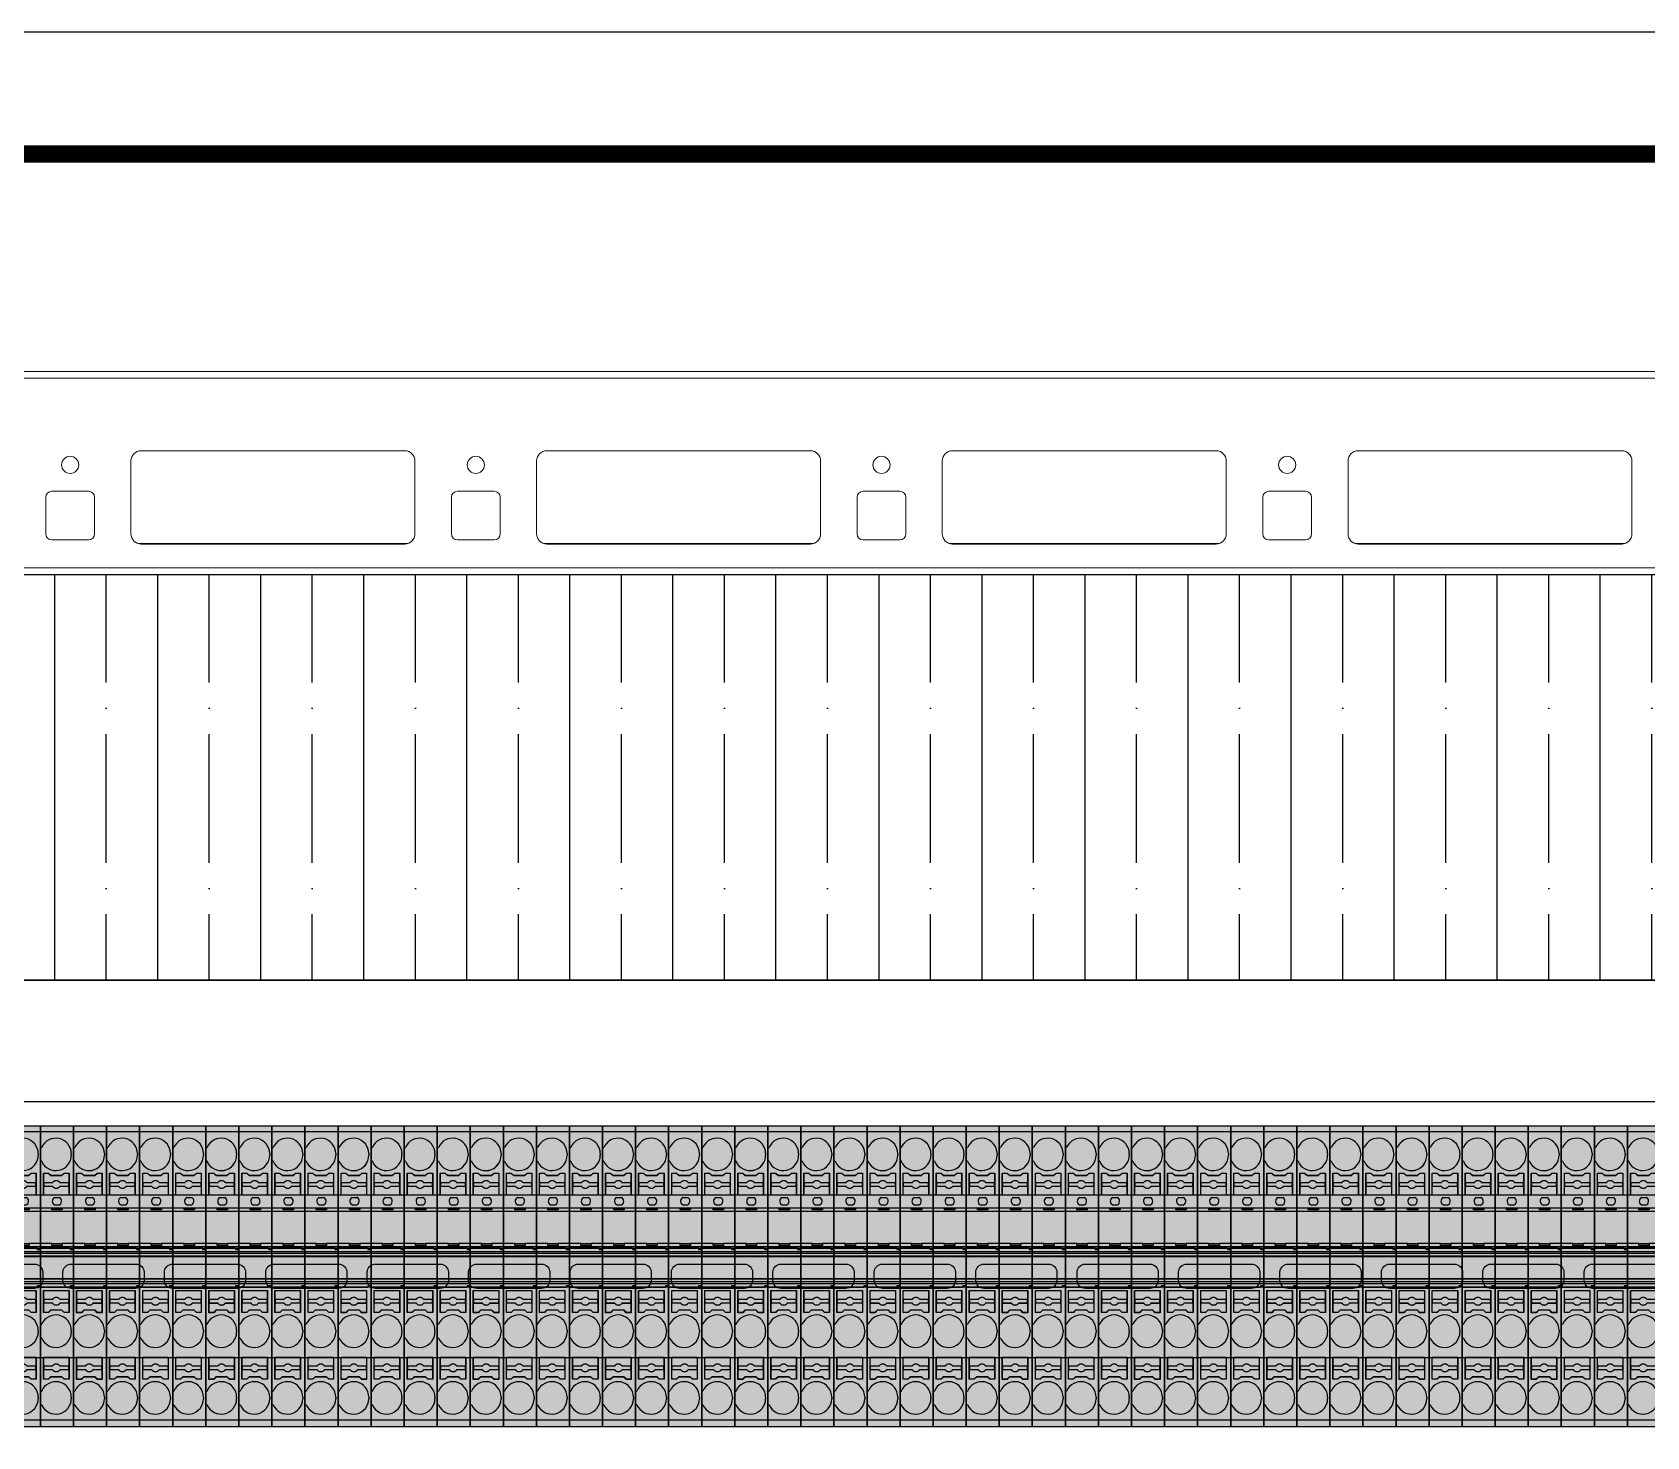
# Model space of a CAD drawing. Header units: millimetres. Extents: x -174 to 283928, y 1291 to 21053.
# Drawn here: x 9452.5 to 9850.5, y 20706.6 to 21052.8 of the extents above; entities that cross this region are included whole.
import ezdxf

# ---------------------------------------------------------------- set-up
doc = ezdxf.new("R2010")
doc.units = ezdxf.units.MM
doc.layers.add('0_Рамка', color=7, linetype='Continuous')
doc.styles.add('СПДС', font='isocpeur.ttf', dxfattribs={"width": 0.8, "height": 2.5})

# ---------------------------------------------------------------- blocks, each defined once
blk = doc.blocks.new('*U214')
at = {"ltscale": 2}
blk.add_lwpolyline([(0, 20), (0, -20), (840, -20), (840, 20), (0, 20)], dxfattribs=at)
for points in [[(115.23, 3), (131.23, 3, -0.414214), (133.23, 1), (133.23, -1, -0.414214), (131.23, -3), (115.23, -3, -0.414214), (113.23, -1), (113.23, 1, -0.414214)], [(140.23, 3), (156.23, 3, -0.414214), (158.23, 1), (158.23, -1, -0.414214), (156.23, -3), (140.23, -3, -0.414214), (138.23, -1), (138.23, 1, -0.414214)], [(165.23, 3), (181.23, 3, -0.414214), (183.23, 1), (183.23, -1, -0.414214), (181.23, -3), (165.23, -3, -0.414214), (163.23, -1), (163.23, 1, -0.414214)], [(190.23, 3), (206.23, 3, -0.414214), (208.23, 1), (208.23, -1, -0.414214), (206.23, -3), (190.23, -3, -0.414214), (188.23, -1), (188.23, 1, -0.414214)], [(215.23, 3), (231.23, 3, -0.414214), (233.23, 1), (233.23, -1, -0.414214), (231.23, -3), (215.23, -3, -0.414214), (213.23, -1), (213.23, 1, -0.414214)], [(240.23, 3), (256.23, 3, -0.414214), (258.23, 1), (258.23, -1, -0.414214), (256.23, -3), (240.23, -3, -0.414214), (238.23, -1), (238.23, 1, -0.414214)], [(265.23, 3), (281.23, 3, -0.414214), (283.23, 1), (283.23, -1, -0.414214), (281.23, -3), (265.23, -3, -0.414214), (263.23, -1), (263.23, 1, -0.414214)], [(290.23, 3), (306.23, 3, -0.414214), (308.23, 1), (308.23, -1, -0.414214), (306.23, -3), (290.23, -3, -0.414214), (288.23, -1), (288.23, 1, -0.414214)], [(315.23, 3), (331.23, 3, -0.414214), (333.23, 1), (333.23, -1, -0.414214), (331.23, -3), (315.23, -3, -0.414214), (313.23, -1), (313.23, 1, -0.414214)], [(340.23, 3), (356.23, 3, -0.414214), (358.23, 1), (358.23, -1, -0.414214), (356.23, -3), (340.23, -3, -0.414214), (338.23, -1), (338.23, 1, -0.414214)], [(365.23, 3), (381.23, 3, -0.414214), (383.23, 1), (383.23, -1, -0.414214), (381.23, -3), (365.23, -3, -0.414214), (363.23, -1), (363.23, 1, -0.414214)], [(390.23, 3), (406.23, 3, -0.414214), (408.23, 1), (408.23, -1, -0.414214), (406.23, -3), (390.23, -3, -0.414214), (388.23, -1), (388.23, 1, -0.414214)], [(415.23, 3), (431.23, 3, -0.414214), (433.23, 1), (433.23, -1, -0.414214), (431.23, -3), (415.23, -3, -0.414214), (413.23, -1), (413.23, 1, -0.414214)], [(440.23, 3), (456.23, 3, -0.414214), (458.23, 1), (458.23, -1, -0.414214), (456.23, -3), (440.23, -3, -0.414214), (438.23, -1), (438.23, 1, -0.414214)], [(465.23, 3), (481.23, 3, -0.414214), (483.23, 1), (483.23, -1, -0.414214), (481.23, -3), (465.23, -3, -0.414214), (463.23, -1), (463.23, 1, -0.414214)], [(490.23, 3), (506.23, 3, -0.414214), (508.23, 1), (508.23, -1, -0.414214), (506.23, -3), (490.23, -3, -0.414214), (488.23, -1), (488.23, 1, -0.414214)], [(515.23, 3), (531.23, 3, -0.414214), (533.23, 1), (533.23, -1, -0.414214), (531.23, -3), (515.23, -3, -0.414214), (513.23, -1), (513.23, 1, -0.414214)]]:
    blk.add_lwpolyline(points, format="xyb", close=True, dxfattribs=at)
blk = doc.blocks.new('*U198')
at = {"color": 0, "linetype": 'Continuous', "lineweight": 15}
for p, q in [((950, 2200), (50, 2200)), ((82.5, 2198.4), (950, 2198.4)), ((265, 2160), (265, 2178)), ((267.28, 2180.49), (332.72, 2180.49)), ((267.5, 2180.5), (332.5, 2180.5)), ((335, 2178), (335, 2160)), ((365, 2160), (365, 2178)), ((367.28, 2180.49), (432.72, 2180.49)), ((367.5, 2180.5), (432.5, 2180.5)), ((435, 2178), (435, 2160)), ((465, 2160), (465, 2178)), ((467.28, 2180.49), (532.72, 2180.49)), ((467.5, 2180.5), (532.5, 2180.5)), ((535, 2178), (535, 2160)), ((565, 2160), (565, 2178)), ((567.28, 2180.49), (632.72, 2180.49)), ((567.5, 2180.5), (632.5, 2180.5)), ((635, 2178), (635, 2160)), ((244, 2160), (244, 2169)), ((245.5, 2170.5), (254.5, 2170.5)), ((256, 2169), (256, 2160)), ((344, 2160), (344, 2169)), ((345.5, 2170.5), (354.5, 2170.5)), ((356, 2169), (356, 2160)), ((444, 2160), (444, 2169)), ((445.5, 2170.5), (454.5, 2170.5)), ((456, 2169), (456, 2160)), ((544, 2160), (544, 2169)), ((545.5, 2170.5), (554.5, 2170.5)), ((556, 2169), (556, 2160)), ((254.5, 2158.5), (245.5, 2158.5)), ((333.2, 2157.6), (266.8, 2157.6)), ((332.5, 2157.5), (267.5, 2157.5)), ((354.5, 2158.5), (345.5, 2158.5)), ((433.2, 2157.6), (366.8, 2157.6)), ((432.5, 2157.5), (367.5, 2157.5)), ((454.5, 2158.5), (445.5, 2158.5)), ((533.2, 2157.6), (466.8, 2157.6)), ((532.5, 2157.5), (467.5, 2157.5)), ((554.5, 2158.5), (545.5, 2158.5)), ((633.2, 2157.6), (566.8, 2157.6)), ((632.5, 2157.5), (567.5, 2157.5)), ((0, 2150), (999.92, 2150)), ((950, 2151.6), (50, 2151.6))]:
    blk.add_line(p, q, dxfattribs=at)
for centre in [(250, 2177), (350, 2177), (450, 2177), (550, 2177)]:
    blk.add_circle(centre, 2.12, dxfattribs=at)
for centre, radius, start, end in [((267.5, 2178), 2.5, 90, 180), ((332.5, 2178), 2.5, 0, 90), ((367.5, 2178), 2.5, 90, 180), ((432.5, 2178), 2.5, 0, 90), ((467.5, 2178), 2.5, 90, 180), ((532.5, 2178), 2.5, 0, 90), ((567.5, 2178), 2.5, 90, 180), ((632.5, 2178), 2.5, 0, 90), ((245.5, 2169), 1.5, 90, 180), ((254.5, 2169), 1.5, 0, 90), ((345.5, 2169), 1.5, 90, 180), ((354.5, 2169), 1.5, 0, 90), ((445.5, 2169), 1.5, 90, 180), ((454.5, 2169), 1.5, 0, 90), ((545.5, 2169), 1.5, 90, 180), ((554.5, 2169), 1.5, 0, 90), ((245.5, 2160), 1.5, 180, 270), ((254.5, 2160), 1.5, 270, 0), ((267.5, 2160), 2.5, 180, 270), ((332.5, 2160), 2.5, 270, 0), ((345.5, 2160), 1.5, 180, 270), ((354.5, 2160), 1.5, 270, 0), ((367.5, 2160), 2.5, 180, 270), ((432.5, 2160), 2.5, 270, 0), ((445.5, 2160), 1.5, 180, 270), ((454.5, 2160), 1.5, 270, 0), ((467.5, 2160), 2.5, 180, 270), ((532.5, 2160), 2.5, 270, 0), ((545.5, 2160), 1.5, 180, 270), ((554.5, 2160), 1.5, 270, 0), ((567.5, 2160), 2.5, 180, 270), ((632.5, 2160), 2.5, 270, 0)]:
    blk.add_arc(centre, radius, start, end, dxfattribs=at)
blk = doc.blocks.new('*U200')
blk.add_wipeout([(0, 30), (900, 30), (900, -70), (0, -70)])
at = {"true_color": 0x2776bb}
h = blk.add_hatch(dxfattribs=at)
h.set_pattern_fill('ANSI35', color=152, scale=4, angle=45)
h.set_pattern_definition([(90, (-6086.77, 1366.27), (-25.4, 0), []), (90, (-6074.07, 1378.97), (-25.4, 0), [31.75, -6.35, 0, -6.35])])
h.paths.add_polyline_path([(900, -70), (900, 30), (0, 30), (0, -70)])
blk.add_lwpolyline([(0, 30), (900, 30), (900, -70), (0, -70), (0, 30)])
blk = doc.blocks.new('VPR-6-GY')
at = {"true_color": 0x939598}
h = blk.add_hatch(color=252, dxfattribs=at)
h.dxf.hatch_style = 1
h.paths.add_polyline_path([(0, 37.11), (0, -37.11), (8.15, -37.11), (8.15, 37.11)])
at = {"color": 0, "linetype": 'Continuous', "lineweight": 25}
for p, q in [((8.15, 35.59), (0, 35.59)), ((0, 35.59), (0, 31.73)), ((8.15, 35.59), (8.15, 16.79)), ((0, 31.73), (0.31, 31.73)), ((0, 28.33), (0, 31.73)), ((0.31, 28.33), (0, 28.33)), ((0, 28.33), (0, 16.79)), ((7.6, 30.23), (7.6, 29.83)), ((0.75, 25.45), (1.96, 25.45)), ((0.75, 19.95), (0.75, 25.45)), ((0.8, 23.13), (0.8, 25.4)), ((0.8, 25.4), (1.93, 25.4)), ((1.93, 25.4), (2.51, 24.83)), ((1.96, 25.45), (2.53, 24.88)), ((2.51, 24.83), (5.29, 24.83)), ((2.53, 24.88), (5.27, 24.88)), ((5.27, 24.88), (5.85, 25.45)), ((5.29, 24.83), (5.87, 25.4)), ((5.85, 25.45), (7.05, 25.45)), ((5.87, 25.4), (7, 25.4)), ((7, 25.4), (7, 23.13)), ((7.05, 25.45), (7.05, 19.95)), ((7.05, 19.95), (0.75, 19.95)), ((0.8, 23.13), (3.03, 23.13)), ((0.8, 23.13), (0.8, 22.13)), ((0.8, 20), (0.8, 22.13)), ((3.03, 22.13), (0.8, 22.13)), ((7, 20), (0.8, 20)), ((4.77, 23.13), (7, 23.13)), ((7, 22.13), (4.77, 22.13)), ((7, 22.13), (7, 23.13)), ((7, 22.13), (7, 20)), ((8.15, 16.79), (0, 16.79)), ((0, 16.79), (0, 16.08)), ((0, 16.08), (8.15, 16.08)), ((0, 16.08), (0, 8.08)), ((2.8, 16.37), (2.8, 16.58)), ((2.8, 16.58), (5.35, 16.58)), ((5.35, 16.37), (2.8, 16.37)), ((3.48, 19.45), (4.67, 19.45)), ((4.5, 17.53), (3.65, 17.53)), ((5.35, 16.58), (5.35, 16.37)), ((8.15, 16.79), (8.15, 16.08)), ((8.15, 16.08), (8.15, 8.08)), ((2.8, 8.08), (0, 8.08)), ((0, 8.08), (0, 7.36)), ((2.8, 7.58), (2.8, 8.08)), ((2.8, 8.08), (5.35, 8.08)), ((8.15, 8.08), (5.35, 8.08)), ((5.35, 8.08), (5.35, 7.58)), ((8.15, 8.08), (8.15, 7.36)), ((0, 7.03), (0, 7.36)), ((0, 7.36), (8.15, 7.36)), ((0, 7.03), (7.35, 7.03)), ((0, 6.83), (0, 6.12)), ((7.35, 6.83), (0, 6.83)), ((0, 6.12), (8.15, 6.12)), ((8.15, 5.6), (0, 5.6)), ((0, 5.6), (0, 4.95)), ((8.15, 4.95), (0, 4.95)), ((0, 4.9), (8.15, 4.9)), ((0, 4.86), (0, -0.61)), ((5.35, 7.58), (2.8, 7.58)), ((7.35, 6.92), (7.35, 7.03)), ((7.35, 6.92), (8.15, 6.92)), ((7.35, 6.92), (7.35, 6.63)), ((8.15, 6.63), (7.35, 6.63)), ((7.35, 6.63), (7.35, 6.61)), ((7.35, 6.61), (8.15, 6.61)), ((8.15, 6.92), (8.15, 7.36)), ((8.15, 6.92), (8.15, 6.63)), ((8.15, 6.63), (8.15, 6.61)), ((8.15, 6.12), (8.15, 6.56)), ((8.15, 4.95), (8.15, 5.6)), ((8.15, 4.86), (8.15, -0.61)), ((8.15, -0.65), (0, -0.65)), ((8.15, -0.7), (0, -0.7)), ((0, -0.7), (0, -1.35)), ((8.15, -1.35), (0, -1.35)), ((8.15, -1.86), (0, -1.86)), ((0, -1.86), (0, -2.57)), ((0, -2.57), (7.35, -2.57)), ((7.35, -2.77), (0, -2.77)), ((0, -2.77), (0, -11.85)), ((0.75, -3.5), (7.05, -3.5)), ((0.75, -8.97), (0.75, -3.5)), ((0.8, -3.55), (7, -3.55)), ((0.8, -5.67), (0.8, -3.55)), ((7, -3.55), (7, -5.67)), ((7.05, -3.5), (7.05, -8.97)), ((8.15, -2.36), (7.35, -2.36)), ((7.35, -2.36), (7.35, -2.38)), ((8.15, -2.38), (7.35, -2.38)), ((7.35, -2.38), (7.35, -2.67)), ((7.35, -2.67), (7.35, -2.77)), ((8.15, -2.67), (7.35, -2.67)), ((8.15, -1.35), (8.15, -0.7)), ((8.15, -2.31), (8.15, -1.86)), ((8.15, -2.36), (8.15, -2.38)), ((8.15, -2.38), (8.15, -2.67)), ((8.15, -2.67), (8.15, -35.39)), ((0.8, -5.67), (3.03, -5.67)), ((0.8, -5.67), (0.8, -6.67)), ((0.8, -8.95), (0.8, -6.67)), ((3.03, -6.67), (0.8, -6.67)), ((4.77, -5.67), (7, -5.67)), ((7, -6.67), (4.77, -6.67)), ((7, -6.67), (7, -5.67)), ((7, -6.67), (7, -8.95)), ((0, -11.85), (0.31, -11.85)), ((0, -15.25), (0, -11.85)), ((1.96, -8.97), (0.75, -8.97)), ((1.93, -8.95), (0.8, -8.95)), ((2.51, -8.37), (1.93, -8.95)), ((2.53, -8.4), (1.96, -8.97)), ((5.29, -8.37), (2.51, -8.37)), ((5.27, -8.4), (2.53, -8.4)), ((5.85, -8.97), (5.27, -8.4)), ((5.87, -8.95), (5.29, -8.37)), ((7.05, -8.97), (5.85, -8.97)), ((7, -8.95), (5.87, -8.95)), ((0.31, -15.25), (0, -15.25)), ((0, -15.25), (0, -28.29)), ((7.6, -13.35), (7.6, -13.75)), ((0.75, -19.94), (7.05, -19.94)), ((0.75, -25.41), (0.75, -19.94)), ((0.8, -19.96), (7, -19.96)), ((0.8, -22.09), (0.8, -19.96)), ((0.8, -22.09), (3.03, -22.09)), ((0.8, -22.09), (0.8, -23.09)), ((0.8, -25.36), (0.8, -23.09)), ((3.03, -23.09), (0.8, -23.09)), ((4.77, -22.09), (7, -22.09)), ((7, -23.09), (4.77, -23.09)), ((7, -19.96), (7, -22.09)), ((7, -23.09), (7, -22.09)), ((7, -23.09), (7, -25.36)), ((7.05, -19.94), (7.05, -25.41)), ((1.96, -25.41), (0.75, -25.41)), ((1.93, -25.36), (0.8, -25.36)), ((2.51, -24.79), (1.93, -25.36)), ((2.53, -24.84), (1.96, -25.41)), ((5.29, -24.79), (2.51, -24.79)), ((5.27, -24.84), (2.53, -24.84)), ((5.85, -25.41), (5.27, -24.84)), ((5.87, -25.36), (5.29, -24.79)), ((7.05, -25.41), (5.85, -25.41)), ((7, -25.36), (5.87, -25.36)), ((0, -28.29), (0.31, -28.29)), ((0, -31.69), (0, -28.29)), ((0.31, -31.69), (0, -31.69)), ((0, -31.69), (0, -35.39)), ((7.6, -29.79), (7.6, -30.19)), ((0, -35.39), (8.15, -35.39))]:
    blk.add_line(p, q, dxfattribs=at)
at = {"color": 0}
blk.add_lwpolyline([(0, 37.11), (8.15, 37.11), (8.15, -37.11), (0, -37.11), (0, 37.11)], dxfattribs=at)
at = {"color": 0, "linetype": 'Continuous', "lineweight": 25}
for centre, radius, start, end in [((3.8, 30.23), 3.8, 360, 156.7504), ((3.8, 29.83), 3.8, 203.2496, 0), ((3.98, 18.53), 1.05, 118.2425, 252.2472), ((4.18, 18.53), 1.05, 287.7528, 61.7575), ((3.8, -13.35), 3.8, 0, 156.7504), ((3.8, -13.75), 3.8, 203.2496, 0), ((3.8, -29.79), 3.8, 0, 156.7504), ((3.8, -30.19), 3.8, 203.2496, 0)]:
    blk.add_arc(centre, radius, start, end, dxfattribs=at)
for points, knots in [([(3.03, 23.13), (3.05, 23.16), (3.09, 23.22), (3.16, 23.3), (3.23, 23.37), (3.31, 23.44), (3.44, 23.52), (3.64, 23.6), (3.9, 23.64), (4.16, 23.6), (4.38, 23.51), (4.55, 23.4), (4.67, 23.27), (4.73, 23.18), (4.77, 23.13)], [0, 0, 0, 0, 0.05059, 0.10036, 0.149868, 0.199678, 0.250348, 0.375096, 0.500096, 0.624845, 0.749845, 0.833611, 0.916124, 1, 1, 1, 1]), ([(3.9, 21.63), (3.86, 21.63), (3.79, 21.63), (3.69, 21.65), (3.59, 21.67), (3.49, 21.71), (3.38, 21.77), (3.25, 21.86), (3.13, 21.98), (3.07, 22.08), (3.03, 22.13)], [0, 0, 0, 0, 0.101079, 0.200519, 0.299435, 0.398956, 0.500193, 0.667557, 0.832416, 1, 1, 1, 1]), ([(4.77, 22.13), (4.75, 22.1), (4.71, 22.04), (4.64, 21.96), (4.57, 21.88), (4.49, 21.82), (4.38, 21.75), (4.24, 21.68), (4.07, 21.63), (3.96, 21.63), (3.9, 21.63)], [0, 0, 0, 0, 0.101079, 0.200519, 0.299435, 0.398956, 0.500193, 0.667557, 0.832416, 1, 1, 1, 1]), ([(0, 6.83), (0, 6.84), (0, 6.87), (0, 6.9), (0, 6.94), (0, 6.98), (0, 7.02), (0, 7.02), (0, 7.03)], [0, 0, 0, 0, 0.1272, 0.249746, 0.3727, 0.501075, 0.749743, 1, 1, 1, 1]), ([(0, 6.12), (0, 6.12), (0, 6.1), (0, 6.03), (0, 5.99), (0, 5.88), (0, 5.82), (0, 5.7), (0, 5.65), (0, 5.6)], [0, 0, 0, 0, 0.25, 0.25, 0.5, 0.5, 0.75, 0.75, 1, 1, 1, 1]), ([(8.15, 5.6), (8.15, 5.65), (8.15, 5.7), (8.15, 5.82), (8.15, 5.88), (8.15, 5.99), (8.15, 6.03), (8.15, 6.1), (8.15, 6.12), (8.15, 6.12)], [0, 0, 0, 0, 0.25, 0.25, 0.5, 0.5, 0.75, 0.75, 1, 1, 1, 1]), ([(0, -1.35), (0, -1.39), (0, -1.45), (0, -1.56), (0, -1.62), (0, -1.73), (0, -1.78), (0, -1.85), (0, -1.86), (0, -1.86)], [0, 0, 0, 0, 0.25, 0.25, 0.5, 0.5, 0.75, 0.75, 1, 1, 1, 1]), ([(0, -2.77), (0, -2.77), (0, -2.77), (0, -2.76), (0, -2.74), (0, -2.71), (0, -2.65), (0, -2.6), (0, -2.57)], [0, 0, 0, 0, 0.1272, 0.249746, 0.3727, 0.501075, 0.749743, 1, 1, 1, 1]), ([(8.15, -1.86), (8.15, -1.86), (8.15, -1.85), (8.15, -1.78), (8.15, -1.73), (8.15, -1.62), (8.15, -1.56), (8.15, -1.45), (8.15, -1.39), (8.15, -1.35)], [0, 0, 0, 0, 0.25, 0.25, 0.5, 0.5, 0.75, 0.75, 1, 1, 1, 1]), ([(3.03, -5.67), (3.05, -5.64), (3.09, -5.58), (3.16, -5.5), (3.23, -5.43), (3.31, -5.36), (3.42, -5.29), (3.56, -5.23), (3.73, -5.18), (3.84, -5.18), (3.9, -5.17)], [0, 0, 0, 0, 0.101079, 0.200519, 0.299435, 0.398956, 0.500193, 0.667557, 0.832416, 1, 1, 1, 1]), ([(4.77, -6.67), (4.75, -6.7), (4.71, -6.76), (4.64, -6.84), (4.57, -6.92), (4.49, -6.98), (4.36, -7.07), (4.16, -7.15), (3.9, -7.18), (3.64, -7.15), (3.42, -7.06), (3.25, -6.94), (3.13, -6.82), (3.07, -6.72), (3.03, -6.67)], [0, 0, 0, 0, 0.05059, 0.10036, 0.149868, 0.199678, 0.250348, 0.375096, 0.500096, 0.624845, 0.749845, 0.833611, 0.916124, 1, 1, 1, 1]), ([(3.9, -5.17), (3.94, -5.18), (4.01, -5.18), (4.11, -5.19), (4.21, -5.22), (4.31, -5.26), (4.42, -5.32), (4.55, -5.4), (4.67, -5.53), (4.73, -5.62), (4.77, -5.67)], [0, 0, 0, 0, 0.101079, 0.200519, 0.299435, 0.398956, 0.500193, 0.667557, 0.832416, 1, 1, 1, 1]), ([(3.03, -22.09), (3.05, -22.06), (3.09, -22), (3.16, -21.92), (3.23, -21.84), (3.31, -21.78), (3.42, -21.71), (3.56, -21.64), (3.73, -21.6), (3.84, -21.59), (3.9, -21.59)], [0, 0, 0, 0, 0.101079, 0.200519, 0.299435, 0.398956, 0.500193, 0.667557, 0.832416, 1, 1, 1, 1]), ([(4.77, -23.09), (4.75, -23.12), (4.71, -23.18), (4.64, -23.26), (4.57, -23.33), (4.49, -23.4), (4.36, -23.48), (4.16, -23.57), (3.9, -23.6), (3.64, -23.57), (3.42, -23.48), (3.25, -23.36), (3.13, -23.24), (3.07, -23.14), (3.03, -23.09)], [0, 0, 0, 0, 0.05059, 0.10036, 0.149868, 0.199678, 0.250348, 0.375096, 0.500096, 0.624845, 0.749845, 0.833611, 0.916124, 1, 1, 1, 1]), ([(3.9, -21.59), (3.94, -21.59), (4.01, -21.59), (4.11, -21.61), (4.21, -21.64), (4.31, -21.67), (4.42, -21.73), (4.55, -21.82), (4.67, -21.94), (4.73, -22.04), (4.77, -22.09)], [0, 0, 0, 0, 0.101079, 0.200519, 0.299435, 0.398956, 0.500193, 0.667557, 0.832416, 1, 1, 1, 1])]:
    blk.add_open_spline(points, degree=3, knots=knots, dxfattribs=at)
blk = doc.blocks.new('VPR-6-BU')
at = {"true_color": 0x2776bb}
h = blk.add_hatch(color=152, dxfattribs=at)
h.dxf.hatch_style = 1
h.paths.add_polyline_path([(0, 37.11), (0, -37.11), (8.15, -37.11), (8.15, 37.11)])
at = {"color": 0, "linetype": 'Continuous', "lineweight": 25}
for p, q in [((8.15, 35.59), (0, 35.59)), ((8.15, 35.59), (8.15, 16.79)), ((0, 31.73), (0.31, 31.73)), ((0.31, 28.33), (0, 28.33)), ((7.6, 30.23), (7.6, 29.83)), ((0.75, 25.45), (1.96, 25.45)), ((0.75, 19.95), (0.75, 25.45)), ((0.8, 23.13), (0.8, 25.4)), ((0.8, 25.4), (1.93, 25.4)), ((1.93, 25.4), (2.51, 24.83)), ((1.96, 25.45), (2.53, 24.88)), ((2.51, 24.83), (5.29, 24.83)), ((2.53, 24.88), (5.27, 24.88)), ((5.27, 24.88), (5.85, 25.45)), ((5.29, 24.83), (5.87, 25.4)), ((5.85, 25.45), (7.05, 25.45)), ((5.87, 25.4), (7, 25.4)), ((7, 25.4), (7, 23.13)), ((7.05, 25.45), (7.05, 19.95)), ((7.05, 19.95), (0.75, 19.95)), ((0.8, 23.13), (3.03, 23.13)), ((0.8, 23.13), (0.8, 22.13)), ((0.8, 20), (0.8, 22.13)), ((3.03, 22.13), (0.8, 22.13)), ((7, 20), (0.8, 20)), ((4.77, 23.13), (7, 23.13)), ((7, 22.13), (4.77, 22.13)), ((7, 22.13), (7, 23.13)), ((7, 22.13), (7, 20)), ((8.15, 16.79), (0, 16.79)), ((0, 16.08), (8.15, 16.08)), ((2.8, 16.37), (2.8, 16.58)), ((2.8, 16.58), (5.35, 16.58)), ((5.35, 16.37), (2.8, 16.37)), ((3.48, 19.45), (4.67, 19.45)), ((4.5, 17.53), (3.65, 17.53)), ((5.35, 16.58), (5.35, 16.37)), ((8.15, 16.79), (8.15, 16.08)), ((8.15, 16.08), (8.15, 8.08)), ((2.8, 8.08), (0, 8.08)), ((2.8, 7.58), (2.8, 8.08)), ((2.8, 8.08), (5.35, 8.08)), ((8.15, 8.08), (5.35, 8.08)), ((5.35, 8.08), (5.35, 7.58)), ((8.15, 8.08), (8.15, 7.36)), ((0, 7.36), (8.15, 7.36)), ((0, 7.03), (7.35, 7.03)), ((7.35, 6.83), (0, 6.83)), ((0, 6.12), (8.15, 6.12)), ((8.15, 5.6), (0, 5.6)), ((8.15, 4.95), (0, 4.95)), ((0, 4.9), (8.15, 4.9)), ((5.35, 7.58), (2.8, 7.58)), ((7.35, 6.92), (7.35, 7.03)), ((7.35, 6.92), (8.15, 6.92)), ((7.35, 6.92), (7.35, 6.63)), ((8.15, 6.63), (7.35, 6.63)), ((7.35, 6.63), (7.35, 6.61)), ((7.35, 6.61), (8.15, 6.61)), ((8.15, 6.92), (8.15, 7.36)), ((8.15, 6.92), (8.15, 6.63)), ((8.15, 6.63), (8.15, 6.61)), ((8.15, 6.12), (8.15, 6.56)), ((8.15, 4.95), (8.15, 5.6)), ((8.15, 4.86), (8.15, -0.61)), ((8.15, -0.65), (0, -0.65)), ((8.15, -0.7), (0, -0.7)), ((8.15, -1.35), (0, -1.35)), ((8.15, -1.86), (0, -1.86)), ((0, -2.57), (7.35, -2.57)), ((7.35, -2.77), (0, -2.77)), ((0.75, -3.5), (7.05, -3.5)), ((0.75, -8.97), (0.75, -3.5)), ((0.8, -3.55), (7, -3.55)), ((0.8, -5.67), (0.8, -3.55)), ((7, -3.55), (7, -5.67)), ((7.05, -3.5), (7.05, -8.97)), ((8.15, -2.36), (7.35, -2.36)), ((7.35, -2.36), (7.35, -2.38)), ((8.15, -2.38), (7.35, -2.38)), ((7.35, -2.38), (7.35, -2.67)), ((7.35, -2.67), (7.35, -2.77)), ((8.15, -2.67), (7.35, -2.67)), ((8.15, -1.35), (8.15, -0.7)), ((8.15, -2.31), (8.15, -1.86)), ((8.15, -2.36), (8.15, -2.38)), ((8.15, -2.38), (8.15, -2.67)), ((8.15, -2.67), (8.15, -35.39)), ((0.8, -5.67), (3.03, -5.67)), ((0.8, -5.67), (0.8, -6.67)), ((0.8, -8.95), (0.8, -6.67)), ((3.03, -6.67), (0.8, -6.67)), ((4.77, -5.67), (7, -5.67)), ((7, -6.67), (4.77, -6.67)), ((7, -6.67), (7, -5.67)), ((7, -6.67), (7, -8.95)), ((0, -11.85), (0.31, -11.85)), ((1.96, -8.97), (0.75, -8.97)), ((1.93, -8.95), (0.8, -8.95)), ((2.51, -8.37), (1.93, -8.95)), ((2.53, -8.4), (1.96, -8.97)), ((5.29, -8.37), (2.51, -8.37)), ((5.27, -8.4), (2.53, -8.4)), ((5.85, -8.97), (5.27, -8.4)), ((5.87, -8.95), (5.29, -8.37)), ((7.05, -8.97), (5.85, -8.97)), ((7, -8.95), (5.87, -8.95)), ((0.31, -15.25), (0, -15.25)), ((7.6, -13.35), (7.6, -13.75)), ((0.75, -19.94), (7.05, -19.94)), ((0.75, -25.41), (0.75, -19.94)), ((0.8, -19.96), (7, -19.96)), ((0.8, -22.09), (0.8, -19.96)), ((0.8, -22.09), (3.03, -22.09)), ((0.8, -22.09), (0.8, -23.09)), ((0.8, -25.36), (0.8, -23.09)), ((3.03, -23.09), (0.8, -23.09)), ((4.77, -22.09), (7, -22.09)), ((7, -23.09), (4.77, -23.09)), ((7, -19.96), (7, -22.09)), ((7, -23.09), (7, -22.09)), ((7, -23.09), (7, -25.36)), ((7.05, -19.94), (7.05, -25.41)), ((1.96, -25.41), (0.75, -25.41)), ((1.93, -25.36), (0.8, -25.36)), ((2.51, -24.79), (1.93, -25.36)), ((2.53, -24.84), (1.96, -25.41)), ((5.29, -24.79), (2.51, -24.79)), ((5.27, -24.84), (2.53, -24.84)), ((5.85, -25.41), (5.27, -24.84)), ((5.87, -25.36), (5.29, -24.79)), ((7.05, -25.41), (5.85, -25.41)), ((7, -25.36), (5.87, -25.36)), ((0, -28.29), (0.31, -28.29)), ((0.31, -31.69), (0, -31.69)), ((7.6, -29.79), (7.6, -30.19)), ((0, -35.39), (8.15, -35.39))]:
    blk.add_line(p, q, dxfattribs=at)
at = {"color": 0}
blk.add_lwpolyline([(0, 37.11), (8.15, 37.11), (8.15, -37.11), (0, -37.11), (0, 37.11)], dxfattribs=at)
at = {"color": 0, "linetype": 'Continuous', "lineweight": 25}
for centre, radius, start, end in [((3.8, 30.23), 3.8, 360, 156.7504), ((3.8, 29.83), 3.8, 203.2496, 0), ((3.97, 18.53), 1.05, 118.2425, 252.2472), ((4.17, 18.53), 1.05, 287.7528, 61.7575), ((3.8, -13.35), 3.8, 0, 156.7504), ((3.8, -13.75), 3.8, 203.2496, 0), ((3.8, -29.79), 3.8, 0, 156.7504), ((3.8, -30.19), 3.8, 203.2496, 0)]:
    blk.add_arc(centre, radius, start, end, dxfattribs=at)
for points, knots in [([(3.03, 23.13), (3.05, 23.16), (3.09, 23.22), (3.16, 23.3), (3.23, 23.37), (3.31, 23.44), (3.44, 23.52), (3.64, 23.6), (3.9, 23.64), (4.16, 23.6), (4.38, 23.51), (4.55, 23.4), (4.67, 23.27), (4.73, 23.18), (4.77, 23.13)], [0, 0, 0, 0, 0.05059, 0.10036, 0.149868, 0.199678, 0.250348, 0.375096, 0.500096, 0.624845, 0.749845, 0.833611, 0.916124, 1, 1, 1, 1]), ([(3.9, 21.63), (3.86, 21.63), (3.79, 21.63), (3.69, 21.65), (3.59, 21.67), (3.49, 21.71), (3.38, 21.77), (3.25, 21.86), (3.13, 21.98), (3.07, 22.08), (3.03, 22.13)], [0, 0, 0, 0, 0.101079, 0.200519, 0.299435, 0.398956, 0.500193, 0.667557, 0.832416, 1, 1, 1, 1]), ([(4.77, 22.13), (4.75, 22.1), (4.71, 22.04), (4.64, 21.96), (4.57, 21.88), (4.49, 21.82), (4.38, 21.75), (4.24, 21.68), (4.07, 21.63), (3.96, 21.63), (3.9, 21.63)], [0, 0, 0, 0, 0.101079, 0.200519, 0.299435, 0.398956, 0.500193, 0.667557, 0.832416, 1, 1, 1, 1]), ([(8.15, 5.6), (8.15, 5.65), (8.15, 5.7), (8.15, 5.82), (8.15, 5.88), (8.15, 5.99), (8.15, 6.03), (8.15, 6.1), (8.15, 6.12), (8.15, 6.12)], [0, 0, 0, 0, 0.25, 0.25, 0.5, 0.5, 0.75, 0.75, 1, 1, 1, 1]), ([(8.15, -1.86), (8.15, -1.86), (8.15, -1.85), (8.15, -1.78), (8.15, -1.73), (8.15, -1.62), (8.15, -1.56), (8.15, -1.45), (8.15, -1.39), (8.15, -1.35)], [0, 0, 0, 0, 0.25, 0.25, 0.5, 0.5, 0.75, 0.75, 1, 1, 1, 1]), ([(3.03, -5.67), (3.05, -5.64), (3.09, -5.58), (3.16, -5.5), (3.23, -5.43), (3.31, -5.36), (3.42, -5.29), (3.56, -5.23), (3.73, -5.18), (3.84, -5.18), (3.9, -5.17)], [0, 0, 0, 0, 0.101079, 0.200519, 0.299435, 0.398956, 0.500193, 0.667557, 0.832416, 1, 1, 1, 1]), ([(4.77, -6.67), (4.75, -6.7), (4.71, -6.76), (4.64, -6.84), (4.57, -6.92), (4.49, -6.98), (4.36, -7.07), (4.16, -7.15), (3.9, -7.18), (3.64, -7.15), (3.42, -7.06), (3.25, -6.94), (3.13, -6.82), (3.07, -6.72), (3.03, -6.67)], [0, 0, 0, 0, 0.05059, 0.10036, 0.149868, 0.199678, 0.250348, 0.375096, 0.500096, 0.624845, 0.749845, 0.833611, 0.916124, 1, 1, 1, 1]), ([(3.9, -5.17), (3.94, -5.18), (4.01, -5.18), (4.11, -5.19), (4.21, -5.22), (4.31, -5.26), (4.42, -5.32), (4.55, -5.4), (4.67, -5.53), (4.73, -5.62), (4.77, -5.67)], [0, 0, 0, 0, 0.101079, 0.200519, 0.299435, 0.398956, 0.500193, 0.667557, 0.832416, 1, 1, 1, 1]), ([(3.03, -22.09), (3.05, -22.06), (3.09, -22), (3.16, -21.92), (3.23, -21.84), (3.31, -21.78), (3.42, -21.71), (3.56, -21.64), (3.73, -21.6), (3.84, -21.59), (3.9, -21.59)], [0, 0, 0, 0, 0.101079, 0.200519, 0.299435, 0.398956, 0.500193, 0.667557, 0.832416, 1, 1, 1, 1]), ([(4.77, -23.09), (4.75, -23.12), (4.71, -23.18), (4.64, -23.26), (4.57, -23.33), (4.49, -23.4), (4.36, -23.48), (4.16, -23.57), (3.9, -23.6), (3.64, -23.57), (3.42, -23.48), (3.25, -23.36), (3.13, -23.24), (3.07, -23.14), (3.03, -23.09)], [0, 0, 0, 0, 0.05059, 0.10036, 0.149868, 0.199678, 0.250348, 0.375096, 0.500096, 0.624845, 0.749845, 0.833611, 0.916124, 1, 1, 1, 1]), ([(3.9, -21.59), (3.94, -21.59), (4.01, -21.59), (4.11, -21.61), (4.21, -21.64), (4.31, -21.67), (4.42, -21.73), (4.55, -21.82), (4.67, -21.94), (4.73, -22.04), (4.77, -22.09)], [0, 0, 0, 0, 0.101079, 0.200519, 0.299435, 0.398956, 0.500193, 0.667557, 0.832416, 1, 1, 1, 1])]:
    blk.add_open_spline(points, degree=3, knots=knots, dxfattribs=at)
blk = doc.blocks.new('жз')
at = {"true_color": 0x939598}
h = blk.add_hatch(color=252, dxfattribs=at)
h.dxf.hatch_style = 1
h.set_gradient(color1=(19, 103, 52), color2=(255, 255, 0))
h.paths.add_polyline_path([(0, 0), (0, -74.22), (8.15, -74.22), (8.15, 0)])
at = {"color": 0, "linetype": 'Continuous', "lineweight": 25}
for p, q in [((8.15, -1.52), (0, -1.52)), ((0, -1.52), (0, -5.39)), ((8.15, -1.52), (8.15, -20.32)), ((0, -5.39), (0.31, -5.39)), ((0, -8.79), (0, -5.39)), ((7.6, -6.89), (7.6, -7.29)), ((0.31, -8.79), (0, -8.79)), ((0, -8.79), (0, -20.32)), ((0.75, -11.66), (1.96, -11.66)), ((0.75, -17.16), (0.75, -11.66)), ((0.8, -13.99), (0.8, -11.71)), ((0.8, -11.71), (1.93, -11.71)), ((1.93, -11.71), (2.51, -12.29)), ((1.96, -11.66), (2.53, -12.24)), ((5.27, -12.24), (5.85, -11.66)), ((5.29, -12.29), (5.87, -11.71)), ((5.85, -11.66), (7.05, -11.66)), ((5.87, -11.71), (7, -11.71)), ((7, -11.71), (7, -13.99)), ((7.05, -11.66), (7.05, -17.16)), ((0.8, -13.99), (3.03, -13.99)), ((0.8, -13.99), (0.8, -14.99)), ((0.8, -17.11), (0.8, -14.99)), ((3.03, -14.99), (0.8, -14.99)), ((2.51, -12.29), (5.29, -12.29)), ((2.53, -12.24), (5.27, -12.24)), ((4.77, -13.99), (7, -13.99)), ((7, -14.99), (4.77, -14.99)), ((7, -14.99), (7, -13.99)), ((7, -14.99), (7, -17.11)), ((7.05, -17.16), (0.75, -17.16)), ((7, -17.11), (0.8, -17.11)), ((3.48, -17.66), (4.67, -17.66)), ((4.5, -19.59), (3.65, -19.59)), ((8.15, -20.32), (0, -20.32)), ((0, -20.32), (0, -21.04)), ((0, -21.04), (8.15, -21.04)), ((0, -21.04), (0, -29.04)), ((2.8, -20.74), (2.8, -20.54)), ((2.8, -20.54), (5.35, -20.54)), ((5.35, -20.74), (2.8, -20.74)), ((5.35, -20.54), (5.35, -20.74)), ((8.15, -20.32), (8.15, -21.04)), ((8.15, -21.04), (8.15, -29.04)), ((2.8, -29.04), (0, -29.04)), ((0, -29.04), (0, -29.75)), ((0, -30.09), (0, -29.75)), ((0, -29.75), (8.15, -29.75)), ((0, -30.09), (7.35, -30.09)), ((0, -30.29), (0, -31)), ((7.35, -30.29), (0, -30.29)), ((0, -31), (8.15, -31)), ((8.15, -31.51), (0, -31.51)), ((0, -31.51), (0, -32.16)), ((2.8, -29.54), (2.8, -29.04)), ((2.8, -29.04), (5.35, -29.04)), ((5.35, -29.54), (2.8, -29.54)), ((8.15, -29.04), (5.35, -29.04)), ((5.35, -29.04), (5.35, -29.54)), ((7.35, -30.19), (7.35, -30.09)), ((7.35, -30.19), (8.15, -30.19)), ((7.35, -30.19), (7.35, -30.48)), ((8.15, -30.48), (7.35, -30.48)), ((7.35, -30.48), (7.35, -30.5)), ((7.35, -30.5), (8.15, -30.5)), ((8.15, -29.04), (8.15, -29.75)), ((8.15, -30.19), (8.15, -29.75)), ((8.15, -30.19), (8.15, -30.48)), ((8.15, -30.48), (8.15, -30.5)), ((8.15, -31), (8.15, -30.55)), ((8.15, -32.16), (8.15, -31.51)), ((8.15, -32.16), (0, -32.16)), ((0, -32.21), (8.15, -32.21)), ((0, -32.25), (0, -37.72)), ((8.15, -32.25), (8.15, -37.72)), ((8.15, -37.76), (0, -37.76)), ((8.15, -37.81), (0, -37.81)), ((0, -37.81), (0, -38.46)), ((8.15, -38.46), (0, -38.46)), ((8.15, -38.98), (0, -38.98)), ((0, -38.98), (0, -39.69)), ((0, -39.69), (7.35, -39.69)), ((8.15, -39.47), (7.35, -39.47)), ((7.35, -39.47), (7.35, -39.49)), ((8.15, -39.49), (7.35, -39.49)), ((7.35, -39.49), (7.35, -39.78)), ((7.35, -39.78), (7.35, -39.89)), ((8.15, -39.78), (7.35, -39.78)), ((8.15, -38.46), (8.15, -37.81)), ((8.15, -39.42), (8.15, -38.98)), ((8.15, -39.47), (8.15, -39.49)), ((8.15, -39.49), (8.15, -39.78)), ((8.15, -39.78), (8.15, -72.5)), ((7.35, -39.89), (0, -39.89)), ((0, -39.89), (0, -48.96)), ((0.75, -40.61), (7.05, -40.61)), ((0.75, -46.09), (0.75, -40.61)), ((0.8, -40.66), (7, -40.66)), ((0.8, -42.79), (0.8, -40.66)), ((0.8, -42.79), (3.03, -42.79)), ((0.8, -42.79), (0.8, -43.79)), ((4.77, -42.79), (7, -42.79)), ((7, -40.66), (7, -42.79)), ((7, -43.79), (7, -42.79)), ((7.05, -40.61), (7.05, -46.09)), ((1.96, -46.09), (0.75, -46.09)), ((0.8, -46.06), (0.8, -43.79)), ((3.03, -43.79), (0.8, -43.79)), ((1.93, -46.06), (0.8, -46.06)), ((2.51, -45.49), (1.93, -46.06)), ((2.53, -45.51), (1.96, -46.09)), ((5.29, -45.49), (2.51, -45.49)), ((5.27, -45.51), (2.53, -45.51)), ((7, -43.79), (4.77, -43.79)), ((5.85, -46.09), (5.27, -45.51)), ((5.87, -46.06), (5.29, -45.49)), ((7.05, -46.09), (5.85, -46.09)), ((7, -46.06), (5.87, -46.06)), ((7, -43.79), (7, -46.06)), ((0, -48.96), (0.31, -48.96)), ((0, -52.36), (0, -48.96)), ((7.6, -50.46), (7.6, -50.86)), ((0.31, -52.36), (0, -52.36)), ((0, -52.36), (0, -65.4)), ((0.75, -57.05), (7.05, -57.05)), ((0.75, -62.53), (0.75, -57.05)), ((0.8, -57.08), (7, -57.08)), ((0.8, -59.2), (0.8, -57.08)), ((0.8, -59.2), (3.03, -59.2)), ((0.8, -59.2), (0.8, -60.2)), ((4.77, -59.2), (7, -59.2)), ((7, -57.08), (7, -59.2)), ((7, -60.2), (7, -59.2)), ((7.05, -57.05), (7.05, -62.53)), ((1.96, -62.53), (0.75, -62.53)), ((0.8, -62.48), (0.8, -60.2)), ((3.03, -60.2), (0.8, -60.2)), ((1.93, -62.48), (0.8, -62.48)), ((2.51, -61.9), (1.93, -62.48)), ((2.53, -61.95), (1.96, -62.53)), ((5.29, -61.9), (2.51, -61.9)), ((5.27, -61.95), (2.53, -61.95)), ((7, -60.2), (4.77, -60.2)), ((5.85, -62.53), (5.27, -61.95)), ((5.87, -62.48), (5.29, -61.9)), ((7.05, -62.53), (5.85, -62.53)), ((7, -62.48), (5.87, -62.48)), ((7, -60.2), (7, -62.48)), ((0, -65.4), (0.31, -65.4)), ((0, -68.8), (0, -65.4)), ((7.6, -66.9), (7.6, -67.3)), ((0.31, -68.8), (0, -68.8)), ((0, -68.8), (0, -72.5)), ((0, -72.5), (8.15, -72.5))]:
    blk.add_line(p, q, dxfattribs=at)
at = {"color": 0}
blk.add_lwpolyline([(0, 0), (8.15, 0), (8.15, -74.22), (0, -74.22), (0, 0)], dxfattribs=at)
at = {"color": 0, "linetype": 'Continuous', "lineweight": 25}
for centre, radius, start, end in [((3.8, -6.89), 3.8, 360, 156.7504), ((3.8, -7.29), 3.8, 203.2496, 0), ((3.98, -18.59), 1.05, 118.2425, 252.2472), ((4.18, -18.59), 1.05, 287.7528, 61.7575), ((3.8, -50.46), 3.8, 0, 156.7504), ((3.8, -50.86), 3.8, 203.2496, 0), ((3.8, -66.9), 3.8, 0, 156.7504), ((3.8, -67.3), 3.8, 203.2496, 0)]:
    blk.add_arc(centre, radius, start, end, dxfattribs=at)
for points, knots in [([(3.03, -13.99), (3.05, -13.96), (3.09, -13.9), (3.16, -13.81), (3.23, -13.74), (3.31, -13.68), (3.44, -13.59), (3.64, -13.51), (3.9, -13.47), (4.16, -13.51), (4.38, -13.6), (4.55, -13.72), (4.67, -13.84), (4.73, -13.94), (4.77, -13.99)], [0, 0, 0, 0, 0.05059, 0.10036, 0.149868, 0.199678, 0.250348, 0.375096, 0.500096, 0.624845, 0.749845, 0.833611, 0.916124, 1, 1, 1, 1]), ([(3.9, -15.49), (3.86, -15.48), (3.79, -15.48), (3.69, -15.47), (3.59, -15.44), (3.49, -15.4), (3.38, -15.34), (3.25, -15.26), (3.13, -15.13), (3.07, -15.03), (3.03, -14.99)], [0, 0, 0, 0, 0.101079, 0.200519, 0.299435, 0.398956, 0.500193, 0.667557, 0.832416, 1, 1, 1, 1]), ([(4.77, -14.99), (4.75, -15.02), (4.71, -15.08), (4.64, -15.16), (4.57, -15.23), (4.49, -15.3), (4.38, -15.37), (4.24, -15.43), (4.07, -15.48), (3.96, -15.48), (3.9, -15.49)], [0, 0, 0, 0, 0.101079, 0.200519, 0.299435, 0.398956, 0.500193, 0.667557, 0.832416, 1, 1, 1, 1]), ([(0, -30.29), (0, -30.27), (0, -30.25), (0, -30.21), (0, -30.17), (0, -30.13), (0, -30.09), (0, -30.09), (0, -30.09)], [0, 0, 0, 0, 0.1272, 0.249746, 0.3727, 0.501075, 0.749743, 1, 1, 1, 1]), ([(0, -31), (0, -31), (0, -31.01), (0, -31.08), (0, -31.13), (0, -31.23), (0, -31.3), (0, -31.41), (0, -31.47), (0, -31.51)], [0, 0, 0, 0, 0.25, 0.25, 0.5, 0.5, 0.75, 0.75, 1, 1, 1, 1]), ([(8.15, -31.51), (8.15, -31.47), (8.15, -31.41), (8.15, -31.3), (8.15, -31.23), (8.15, -31.13), (8.15, -31.08), (8.15, -31.01), (8.15, -31), (8.15, -31)], [0, 0, 0, 0, 0.25, 0.25, 0.5, 0.5, 0.75, 0.75, 1, 1, 1, 1]), ([(0, -38.46), (0, -38.51), (0, -38.56), (0, -38.68), (0, -38.74), (0, -38.85), (0, -38.89), (0, -38.96), (0, -38.98), (0, -38.98)], [0, 0, 0, 0, 0.25, 0.25, 0.5, 0.5, 0.75, 0.75, 1, 1, 1, 1]), ([(0, -39.89), (0, -39.88), (0, -39.88), (0, -39.87), (0, -39.85), (0, -39.82), (0, -39.76), (0, -39.71), (0, -39.69)], [0, 0, 0, 0, 0.1272, 0.249746, 0.3727, 0.501075, 0.749743, 1, 1, 1, 1]), ([(8.15, -38.98), (8.15, -38.98), (8.15, -38.96), (8.15, -38.89), (8.15, -38.85), (8.15, -38.74), (8.15, -38.68), (8.15, -38.56), (8.15, -38.51), (8.15, -38.46)], [0, 0, 0, 0, 0.25, 0.25, 0.5, 0.5, 0.75, 0.75, 1, 1, 1, 1]), ([(3.03, -42.79), (3.05, -42.76), (3.09, -42.7), (3.16, -42.61), (3.23, -42.54), (3.31, -42.48), (3.42, -42.41), (3.56, -42.34), (3.73, -42.29), (3.84, -42.29), (3.9, -42.29)], [0, 0, 0, 0, 0.101079, 0.200519, 0.299435, 0.398956, 0.500193, 0.667557, 0.832416, 1, 1, 1, 1]), ([(3.9, -42.29), (3.94, -42.29), (4.01, -42.29), (4.11, -42.31), (4.21, -42.33), (4.31, -42.37), (4.42, -42.43), (4.55, -42.52), (4.67, -42.64), (4.73, -42.74), (4.77, -42.79)], [0, 0, 0, 0, 0.101079, 0.200519, 0.299435, 0.398956, 0.500193, 0.667557, 0.832416, 1, 1, 1, 1]), ([(4.77, -43.79), (4.75, -43.82), (4.71, -43.88), (4.64, -43.96), (4.57, -44.03), (4.49, -44.1), (4.36, -44.18), (4.16, -44.26), (3.9, -44.3), (3.64, -44.26), (3.42, -44.17), (3.25, -44.06), (3.13, -43.93), (3.07, -43.83), (3.03, -43.79)], [0, 0, 0, 0, 0.05059, 0.10036, 0.149868, 0.199678, 0.250348, 0.375096, 0.500096, 0.624845, 0.749845, 0.833611, 0.916124, 1, 1, 1, 1]), ([(3.03, -59.2), (3.05, -59.17), (3.09, -59.11), (3.16, -59.03), (3.23, -58.96), (3.31, -58.89), (3.42, -58.82), (3.56, -58.76), (3.73, -58.71), (3.84, -58.7), (3.9, -58.7)], [0, 0, 0, 0, 0.101079, 0.200519, 0.299435, 0.398956, 0.500193, 0.667557, 0.832416, 1, 1, 1, 1]), ([(3.9, -58.7), (3.94, -58.7), (4.01, -58.7), (4.11, -58.72), (4.21, -58.75), (4.31, -58.78), (4.42, -58.84), (4.55, -58.93), (4.67, -59.05), (4.73, -59.15), (4.77, -59.2)], [0, 0, 0, 0, 0.101079, 0.200519, 0.299435, 0.398956, 0.500193, 0.667557, 0.832416, 1, 1, 1, 1]), ([(4.77, -60.2), (4.75, -60.23), (4.71, -60.29), (4.64, -60.37), (4.57, -60.45), (4.49, -60.51), (4.36, -60.6), (4.16, -60.68), (3.9, -60.71), (3.64, -60.68), (3.42, -60.59), (3.25, -60.47), (3.13, -60.35), (3.07, -60.25), (3.03, -60.2)], [0, 0, 0, 0, 0.05059, 0.10036, 0.149868, 0.199678, 0.250348, 0.375096, 0.500096, 0.624845, 0.749845, 0.833611, 0.916124, 1, 1, 1, 1])]:
    blk.add_open_spline(points, degree=3, knots=knots, dxfattribs=at)
blk = doc.blocks.new('3+1')
at = {"color": 0}
for name, p in [('VPR-6-GY', (0, 0)), ('VPR-6-GY', (8.15, 0)), ('VPR-6-GY', (16.3, 0)), ('VPR-6-BU', (24.45, 0))]:
    blk.add_blockref(name, p, dxfattribs=at)
blk.add_blockref('жз', (32.6, 37.11))
blk = doc.blocks.new('*U202')
at = {"layer": '0_Рамка', "const_width": 0.7}
blk.add_lwpolyline([(20, 5), (589, 5), (589, 415), (20, 415)], close=True, dxfattribs=at)
at = {"layer": 'Defpoints'}
blk.add_lwpolyline([(0, 0), (594, 0), (594, 420), (0, 420)], close=True, dxfattribs=at)
at = {"layer": '0_Рамка', "style": 'СПДС', "width": 0.8}
blk.add_attdef('ФОРМАТ', (571, 1.5), '', height=2.5, dxfattribs=at)

msp = doc.modelspace()

# ---------------------------------------------------------------- linework, layer by layer
at = {"layer": 'Defpoints', "color": 6}
msp.add_lwpolyline([(10161.853, 20789.172), (9321.853, 20789.172), (9321.853, 20819.172), (10161.853, 20819.172)], close=True, dxfattribs=at)

# ---------------------------------------------------------------- block references
msp.add_blockref('*U198', (9211.853, 18769.172))
at = {"color": 0}
for p in [(9430.087, 20746.172), (9462.687, 20746.172), (9495.287, 20746.172), (9527.887, 20746.172), (9560.487, 20746.172), (9593.087, 20746.172), (9625.687, 20746.172), (9658.287, 20746.172), (9690.887, 20746.172), (9723.487, 20746.172), (9756.087, 20746.172), (9788.687, 20746.172), (9821.287, 20746.172)]:
    msp.add_blockref('3+1', p, dxfattribs=at)
at = {"color": 1}
msp.add_blockref('*U214', (9321.853, 20746.172), dxfattribs=at)

# ---------------------------------------------------------------- next in the draw order: block references
msp.add_blockref('*U200', (9261.853, 20889.172))

# ---------------------------------------------------------------- next in the draw order: block references
at = {"layer": '0_Рамка', "xscale": 6, "yscale": 6, "zscale": 6}
msp.add_blockref('*U202', (8955.164, 18532.812), dxfattribs=at)

doc.saveas('drawing.dxf')
